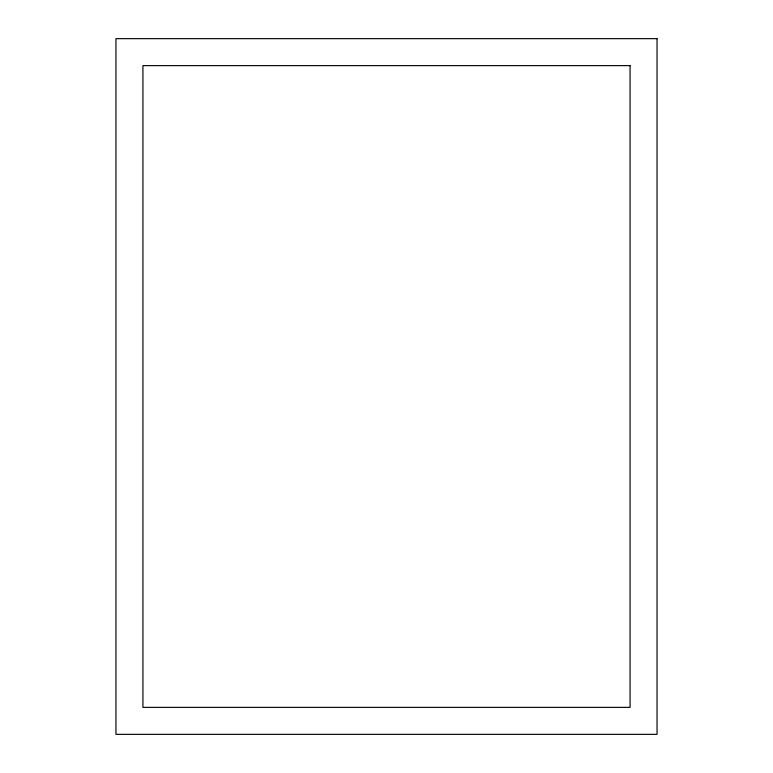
<?xml version="1.0" encoding="UTF-8"?>
<svg xmlns="http://www.w3.org/2000/svg" width="773" height="773" viewBox="0 0 773 773"><rect width="100%" height="100%" fill="white"/><g stroke="black" fill="none" stroke-linecap="round" stroke-linejoin="round"><path stroke-width="1.16" d="M657.05 38.65L115.95 38.65L115.95 734.35L657.05 734.35L657.05 38.65M630.072 65.628L142.928 65.628L142.928 707.372L630.072 707.372L630.072 65.628"/></g></svg>
